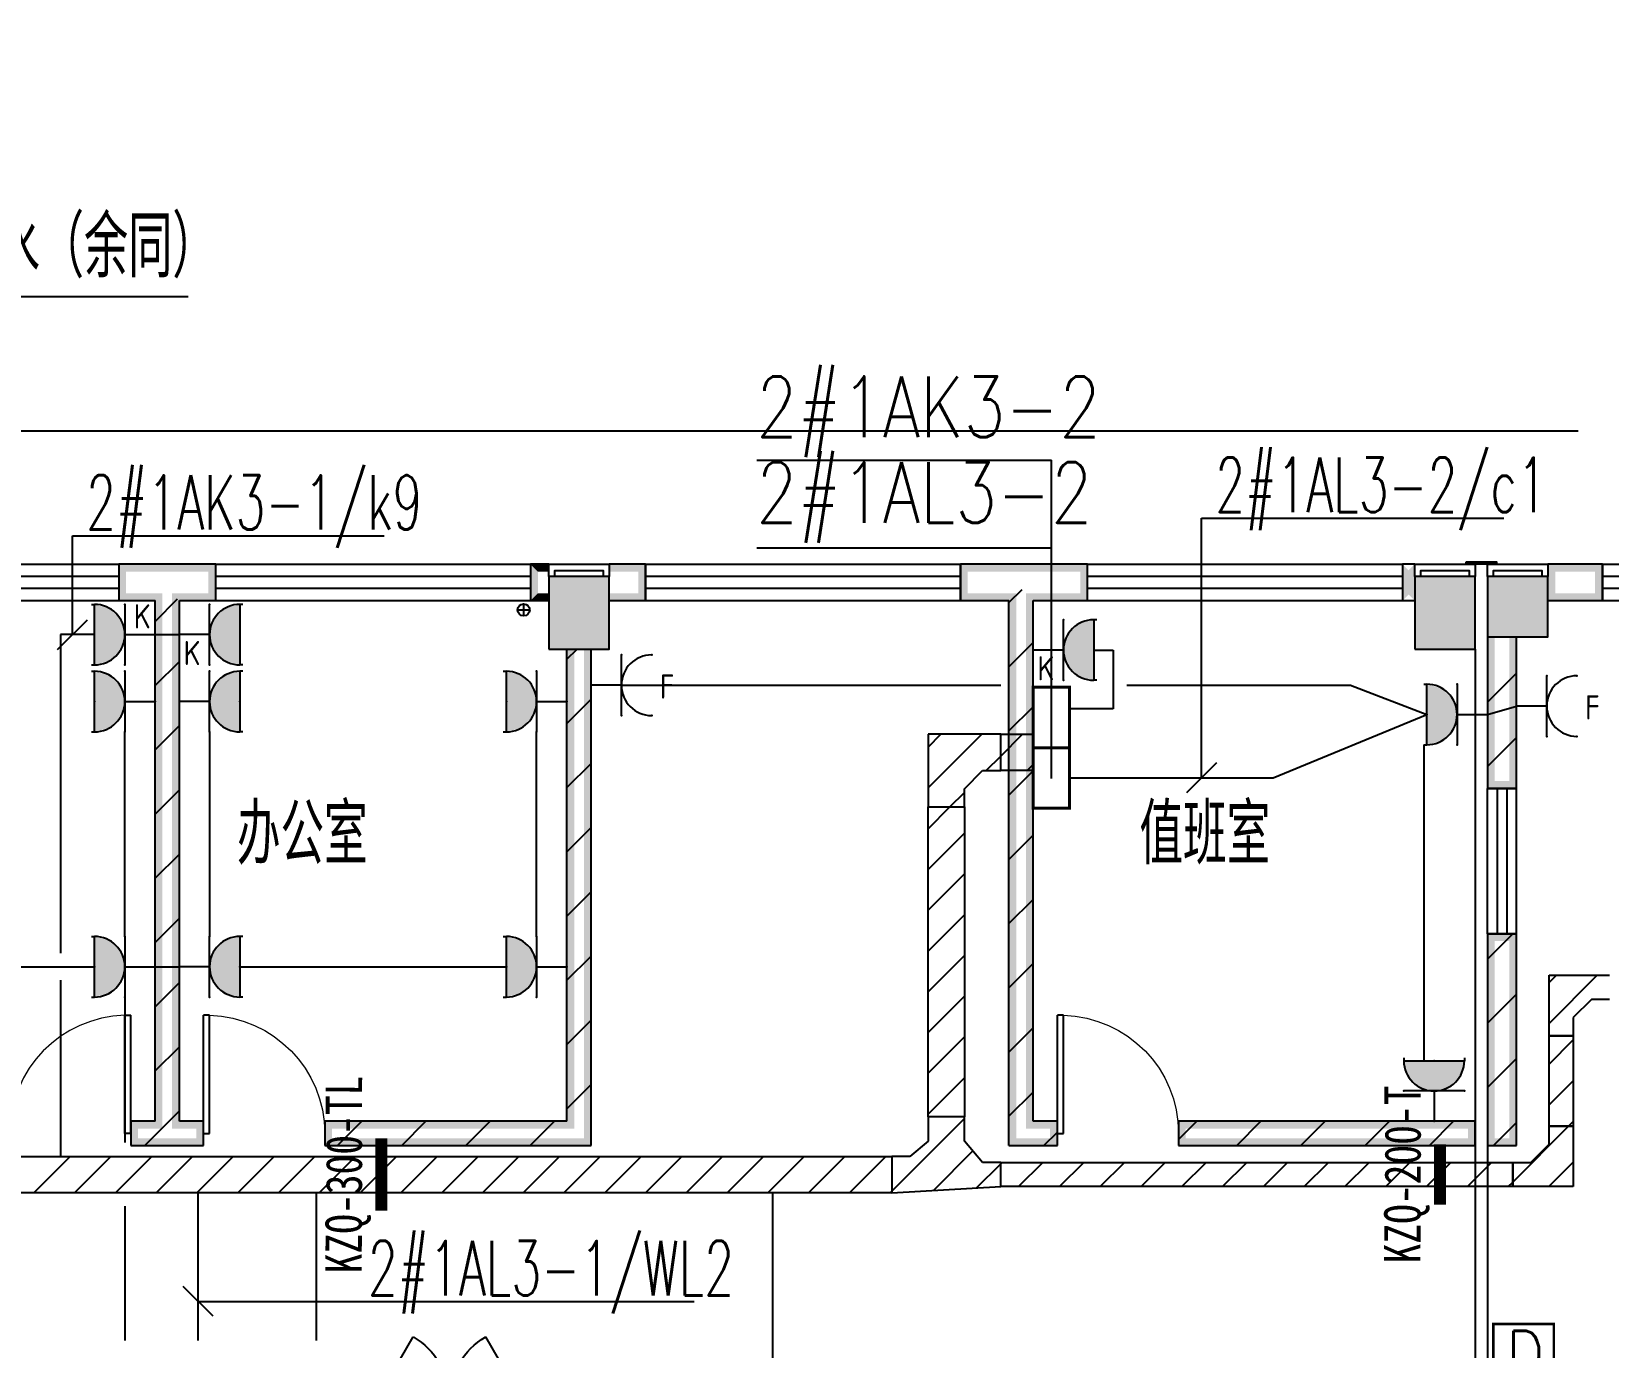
# Model space of a CAD drawing. Extents: x 101023 to 279373, y -114511 to 293844.
# Drawn here: x 169210 to 182230, y 192869 to 203738 of the extents above; entities that cross this region are included whole.
import ezdxf
from ezdxf.enums import TextEntityAlignment as Align

# ---------------------------------------------------------------- set-up
doc = ezdxf.new("R2010")
doc.units = 0
doc.header["$LTSCALE"] = 1000
doc.header["$MEASUREMENT"] = 0
for name, color, linetype in [('A-WALL-PATT', 252, 'Continuous'), ('BZ', 7, 'Continuous'), ('CABLETRAY', 3, 'Continuous'), ('COLUMN', 2, 'Continuous'), ('DIM-照明', 3, 'Continuous'), ('DIM_LEAD', 3, 'Continuous'), ('DOOR_FIRE', 4, 'Continuous'), ('EQUIP-插座', 3, 'Continuous'), ('EQUIP-消防', 3, 'Continuous'), ('EQUIP-箱柜', 3, 'Continuous'), ('PUB_HATCH', 8, 'Continuous'), ('PUB_TEXT', 7, 'Continuous'), ('PUB_WALL', 2, 'Continuous'), ('STAIR', 2, 'Continuous'), ('TEL_HATCH', 8, 'Continuous'), ('WALL', 2, 'Continuous'), ('WINDOW', 2, 'Continuous'), ('WIRE-照明', 6, 'Continuous'), ('抗震支吊架', 2, 'Continuous'), ('排水', 153, 'Continuous'), ('看线', 30, 'Continuous')]:
    doc.layers.add(name, color=color, linetype=linetype)
doc.styles.add('_TCH_DIM', font='simplex.shx', dxfattribs={"bigfont": 'gbcbig.shx'})
doc.styles.add('_TEL_ATTDEF', font='gbenor', dxfattribs={"bigfont": 'gbcbig'})
doc.styles.add('_TEL_DIM', font='simplex.shx', dxfattribs={"width": 0.8, "height": 3.5, "bigfont": 'gbcbig.shx'})
doc.styles.add('kzcad', font='', dxfattribs={"width": 0.8})
doc.styles.get("Standard").update_dxf_attribs({"font": 'simplex.shx', "width": 0.8, "bigfont": 'gbcbig.shx'})
doc.styles.get('kzcad').set_extended_font_data('SimSun')
pattern_1 = [(45, (-908016.57, -754752.9), (-265.16515, 265.16515), [])]

# ---------------------------------------------------------------- blocks, each defined once
blk = doc.blocks.new('$equip$00002810')
for p, q in [((0.5, 0.5), (-0.5, 0.5)), ((0, 0.5), (0, 0))]:
    blk.add_line(p, q)
blk.add_arc((0, 1), 0.5, 180, 0)
for p in [(-0.5, 1), (0.5, 1), (-0.5, 0.5), (0.5, 0.5), (0, 0)]:
    blk.add_point(p)
at = {"color": 7, "style": '_TEL_DIM'}
blk.add_attdef('$TEXT$', text='', height=0.4, dxfattribs=at).set_placement((0.023, 1.257), align=Align.MIDDLE_CENTER)
at = {"color": 7, "style": '_TEL_DIM', "flags": 1}
for tag in ['A', 'REMARK']:
    blk.add_attdef(tag, text='', height=0.000025, dxfattribs=at).set_placement((0, 0), align=Align.MIDDLE_CENTER)
blk = doc.blocks.new('$equip$00002755')
for p, q in [((0.5, 0.5), (-0.5, 0.5)), ((-0.5, 0.5), (-0.5, -0.5)), ((0.5, -0.5), (0.5, 0.5)), ((-0.5, -0.5), (0.5, -0.5))]:
    blk.add_line(p, q)
at = {"const_width": 0.04}
blk.add_lwpolyline([(-0.5, 0.5), (0.5, 0.5), (0.5, -0.5), (-0.5, -0.5), (-0.5, 0.5), (0.5, 0.5)], dxfattribs=at)
for p in [(0, 0.5), (-0.5, 0), (0.5, 0), (-0.027, -0.5)]:
    blk.add_point(p)
at = {"color": 7}
blk.add_attdef('$TEXT$', text='', height=0.4, dxfattribs=at).set_placement((0.026, -0.008), align=Align.MIDDLE_CENTER)
at = {"color": 7, "flags": 1}
for tag, height, p in [('A', 0.00002, (0, 0)), ('B', 0.4, (0.755, -0.254))]:
    blk.add_attdef(tag, text='', height=height, dxfattribs=at).set_placement(p, align=Align.MIDDLE_CENTER)
blk = doc.blocks.new('$equip$00001237')
for p, q in [((-0.5, 1.05), (-0.5, 1)), ((0.5, 1.05), (0.5, 1)), ((-0.5, 1), (0.5, 1)), ((0.5, 0.5), (-0.5, 0.5)), ((0, 0.5), (0, 0))]:
    blk.add_line(p, q)
blk.add_arc((0, 1), 0.5, 180, 0)
for p in [(0, 1), (-0.5, 0.5), (0.5, 0.5), (0, 0)]:
    blk.add_point(p)
for points in [[(0.433, 0.75), (-0.433, 0.75), (0.5, 1), (-0.5, 1)], [(0.25, 0.567), (-0.25, 0.567), (0.433, 0.75), (-0.433, 0.75)], [(0, 0.5), (0, 0.5), (0.25, 0.567), (-0.25, 0.567)]]:
    blk.add_solid(points)
at = {"flags": 9}
blk.add_attdef('A', (0, 0), '', height=0.00002, dxfattribs=at)
blk = doc.blocks.new('$equip$00001764')
for p, q in [((-0.5, 1.05), (-0.5, 1)), ((0.5, 1.05), (0.5, 1)), ((-0.5, 1), (0.5, 1)), ((0.5, 0.5), (-0.5, 0.5)), ((0, 0.5), (0, 0))]:
    blk.add_line(p, q)
blk.add_arc((0, 1), 0.5, 180, 0)
for p in [(-0.5, 0.5), (0.5, 0.5), (0, 0)]:
    blk.add_point(p)
for points in [[(0.433, 0.75), (-0.433, 0.75), (0.5, 1), (-0.5, 1)], [(0.25, 0.567), (-0.25, 0.567), (0.433, 0.75), (-0.433, 0.75)], [(0, 0.5), (0, 0.5), (0.25, 0.567), (-0.25, 0.567)]]:
    blk.add_solid(points)
at = {"color": 7, "style": '_TEL_DIM'}
blk.add_attdef('$TEXT$', text='', height=0.4, dxfattribs=at).set_placement((0.303, 0.211), align=Align.MIDDLE_CENTER)
at = {"color": 7, "style": '_TEL_DIM', "flags": 1}
blk.add_attdef('A', text='', height=0.00002, dxfattribs=at).set_placement((0, 0), align=Align.MIDDLE_CENTER)
blk = doc.blocks.new('ng')
at = {"layer": '排水'}
for p, q in [((345991, 781358), (346091, 781358)), ((346041, 781408), (346041, 781308))]:
    blk.add_line(p, q, dxfattribs=at)
blk.add_circle((346041, 781358), 50, dxfattribs=at)
blk = doc.blocks.new('雨水管')
at = {"layer": '排水'}
blk.add_blockref('ng', (628560, -122908), dxfattribs=at)
blk = doc.blocks.new('$WINLIB2D$00000001')
at = {"color": 0}
for points in [[(-0.5, 0.5), (-0.5, -0.5)], [(-0.5, 0.5), (0.5, 0.5)], [(0.5, -0.5), (0.5, 0.5)], [(0.5, 0.1667), (-0.5, 0.1667)], [(0.5, -0.1667), (-0.5, -0.1667)], [(-0.5, -0.5), (0.5, -0.5)]]:
    blk.add_lwpolyline(points, dxfattribs=at)
blk = doc.blocks.new('$DorLib2D$00000001')
for p, q in [((0.45, 0.975), (0.5, 0.975)), ((0.45, 0), (0.45, 0.975)), ((0.5, 0), (0.5, 0.975)), ((0.5, 0), (0.45, 0))]:
    blk.add_line(p, q)
at = {"lineweight": 13}
blk.add_arc((0.475, 0), 0.975, 91.4693, 180, dxfattribs=at)
blk = doc.blocks.new('$DorLib2D$00000231')
at = {"color": 0}
for p, q in [((-0.5, 0), (-0.25, 0.433)), ((0.5, 0), (0.25, 0.433))]:
    blk.add_line(p, q, dxfattribs=at)
for centre, start, end in [((-0.5, 0), 0, 60), ((0.5, 0), 120, 180)]:
    blk.add_arc(centre, 0.5, start, end, dxfattribs=at)
blk = doc.blocks.new('_FZH')
blk.add_lwpolyline([(-0.5, -0.5), (0.5, -0.5), (0.5, 0.5), (-0.5, 0.5)], close=True)
at = {"layer": 'PUB_HATCH'}
blk.add_solid([(-0.5, -0.5), (0.5, -0.5), (-0.5, 0.5), (0.5, 0.5)], dxfattribs=at)
blk = doc.blocks.new('A$C40CE5D7B')
at = {"layer": 'A-WALL-PATT'}
h = blk.add_hatch(dxfattribs=at)
h.set_pattern_fill('普通砖', color=256, scale=150, style=0)
h.set_pattern_definition(pattern_1)
h.paths.add_polyline_path([(54000, 28003), (54040, 28010), (54100, 28070), (54100, 32370), (54000, 32470), (53900, 32370), (53900, 28070), (53960, 28010)])
h = blk.add_hatch(dxfattribs=at)
h.set_pattern_fill('普通砖', color=256, scale=150, style=0)
h.set_pattern_definition(pattern_1)
h.paths.add_polyline_path([(60950, 27870), (61150, 28070), (61150, 32370), (61050, 32470), (60950, 32370)])
h = blk.add_hatch(dxfattribs=at)
h.set_pattern_fill('普通砖', color=256, scale=150, style=0)
h.set_pattern_definition(pattern_1)
h.paths.add_polyline_path([(65140, 32070), (64900, 32070), (64900, 30819), (65140, 30819)])
h = blk.add_hatch(dxfattribs=at)
h.set_pattern_fill('普通砖', color=256, scale=150, style=0)
h.set_pattern_definition(pattern_1)
h.paths.add_polyline_path([(57500, 31970), (57300, 31970), (57300, 28070), (57500, 27870)])
h = blk.add_hatch(dxfattribs=at)
h.set_pattern_fill('普通砖', color=256, scale=150, style=0)
h.set_pattern_definition(pattern_1)
h.paths.add_polyline_path([(65140, 27870), (65140, 29619), (64900, 29619), (64900, 27870)])
h = blk.add_hatch(dxfattribs=at)
h.set_pattern_fill('普通砖', color=256, scale=150, style=0)
h.set_pattern_definition(pattern_1)
h.paths.add_polyline_path([(53960, 28010), (53900, 28070), (53700, 28070), (53700, 27870), (54000, 27870), (54000, 28003)])
h = blk.add_hatch(dxfattribs=at)
h.set_pattern_fill('普通砖', color=256, scale=150, style=0)
h.set_pattern_definition(pattern_1)
h.paths.add_polyline_path([(57500, 27870), (57300, 28070), (55300, 28070), (55300, 27870)])
h = blk.add_hatch(dxfattribs=at)
h.set_pattern_fill('普通砖', color=256, scale=150, style=0)
h.set_pattern_definition(pattern_1)
h.paths.add_polyline_path([(61150, 28070), (60950, 27870), (61350, 27870), (61350, 28070)])
h = blk.add_hatch(dxfattribs=at)
h.set_pattern_fill('普通砖', color=256, scale=150, style=0)
h.set_pattern_definition(pattern_1)
h.paths.add_polyline_path([(64800, 28070), (62350, 28070), (62350, 27870), (64800, 27870)])
at = {"layer": 'PUB_WALL'}
for points in [[(54000, 32670), (53600, 32670), (53660, 32610), (54000, 32610)], [(53600, 32670), (53600, 32370), (53660, 32430), (53660, 32610)], [(54400, 32670), (54000, 32670), (54000, 32610), (54340, 32610)], [(54400, 32370), (54400, 32670), (54340, 32610), (54340, 32430)], [(57150, 32670), (57000, 32670), (57060, 32610), (57150, 32610)], [(57000, 32670), (57000, 32370), (57060, 32430), (57060, 32610)], [(57650, 32570), (57150, 32570), (57210, 32510), (57590, 32510)], [(57150, 32570), (57150, 31970), (57210, 32030), (57210, 32510)], [(57650, 31970), (57650, 32570), (57590, 32510), (57590, 32030)], [(57949, 32670), (57650, 32670), (57650, 32610), (57889, 32610)], [(57949, 32370), (57949, 32670), (57889, 32610), (57889, 32430)], [(61050, 32670), (60549, 32670), (60609, 32610), (61050, 32610)], [(60549, 32670), (60549, 32370), (60609, 32430), (60609, 32610)], [(61599, 32670), (61050, 32670), (61050, 32610), (61539, 32610)], [(61599, 32370), (61599, 32670), (61539, 32610), (61539, 32430)], [(64199, 32670), (64199, 32370), (64259, 32430), (64259, 32610)], [(64300, 32370), (64300, 32670), (64240, 32610), (64240, 32430)], [(64800, 32570), (64300, 32570), (64360, 32510), (64740, 32510)], [(64300, 32570), (64300, 31970), (64360, 32030), (64360, 32510)], [(64800, 31970), (64800, 32570), (64740, 32510), (64740, 32030)], [(65400, 32570), (64900, 32570), (64960, 32510), (65340, 32510)], [(64900, 32570), (64900, 32070), (64960, 32130), (64960, 32510)], [(65400, 32070), (65400, 32570), (65340, 32510), (65340, 32130)], [(65850, 32670), (65400, 32670), (65460, 32610), (65790, 32610)], [(65400, 32670), (65400, 32370), (65460, 32430), (65460, 32610)], [(65850, 32370), (65850, 32670), (65790, 32610), (65790, 32430)], [(53600, 32370), (53900, 32370), (53960, 32430), (53660, 32430)], [(53900, 28070), (53900, 32370), (53960, 32430), (53960, 28010)], [(54100, 28070), (54100, 32370), (54040, 32430), (54040, 28010)], [(54100, 32370), (54400, 32370), (54340, 32430), (54040, 32430)], [(57000, 32370), (57150, 32370), (57150, 32430), (57060, 32430)], [(57650, 32370), (57949, 32370), (57889, 32430), (57650, 32430)], [(60549, 32370), (60950, 32370), (61010, 32430), (60609, 32430)], [(60950, 27870), (60950, 32370), (61010, 32430), (61010, 27930)], [(61150, 28070), (61150, 32370), (61090, 32430), (61090, 28010)], [(61150, 32370), (61599, 32370), (61539, 32430), (61090, 32430)], [(65400, 32370), (65850, 32370), (65790, 32430), (65460, 32430)], [(57150, 31970), (57650, 31970), (57590, 32030), (57210, 32030)], [(64300, 31970), (64800, 31970), (64740, 32030), (64360, 32030)], [(64900, 32070), (65400, 32070), (65340, 32130), (64960, 32130)], [(64960, 32070), (64900, 32070), (64900, 30819), (64960, 30879)], [(65140, 32070), (65080, 32070), (65080, 30879), (65140, 30819)], [(57360, 31970), (57300, 31970), (57300, 28070), (57360, 28010)], [(57500, 31970), (57440, 31970), (57440, 27930), (57500, 27870)], [(64900, 30819), (65140, 30819), (65080, 30879), (64960, 30879)], [(65140, 29619), (64900, 29619), (64960, 29559), (65080, 29559)], [(64900, 29619), (64900, 27870), (64960, 27930), (64960, 29559)], [(65140, 27870), (65140, 29619), (65080, 29559), (65080, 27930)], [(53900, 28070), (53700, 28070), (53760, 28010), (53960, 28010)], [(53700, 28070), (53700, 27870), (53760, 27930), (53760, 28010)], [(54300, 28070), (54100, 28070), (54040, 28010), (54240, 28010)], [(54300, 27870), (54300, 28070), (54240, 28010), (54240, 27930)], [(57300, 28070), (55300, 28070), (55360, 28010), (57360, 28010)], [(55300, 28070), (55300, 27870), (55360, 27930), (55360, 28010)], [(61350, 28070), (61150, 28070), (61090, 28010), (61290, 28010)], [(61350, 27870), (61350, 28070), (61290, 28010), (61290, 27930)], [(64800, 28070), (62350, 28070), (62410, 28010), (64740, 28010)], [(62350, 28070), (62350, 27870), (62410, 27930), (62410, 28010)], [(64800, 27870), (64800, 28070), (64740, 28010), (64740, 27930)], [(53700, 27870), (54000, 27870), (54000, 27930), (53760, 27930)], [(54000, 27870), (54300, 27870), (54240, 27930), (54000, 27930)], [(55300, 27870), (57500, 27870), (57440, 27930), (55360, 27930)], [(60950, 27870), (61350, 27870), (61290, 27930), (61010, 27930)], [(62350, 27870), (64800, 27870), (64740, 27930), (62410, 27930)], [(64900, 27870), (65140, 27870), (65080, 27930), (64960, 27930)]]:
    blk.add_hatch(color=256, dxfattribs=at).paths.add_polyline_path(points)
blk.add_lwpolyline([(64725, 32690), (64975, 32690), (64975, 32670), (64725, 32670)], close=True)
for points in [[(57150, 32570), (57150, 32670), (57650, 32670), (57650, 32570)], [(57200, 32570), (57200, 32620), (57600, 32620), (57600, 32570)], [(64300, 32570), (64300, 32670), (64800, 32670), (64800, 32570)], [(64350, 32570), (64350, 32620), (64750, 32620), (64750, 32570)], [(64900, 32570), (64900, 32670), (65400, 32670), (65400, 32570)], [(64950, 32570), (64950, 32620), (65350, 32620), (65350, 32570)]]:
    blk.add_lwpolyline(points)
at = {"layer": 'DIM_LEAD'}
blk.add_line((52108, 34882), (54172, 34882), dxfattribs=at)
at = {"layer": 'WALL'}
for p, q in [((54000, 32670), (53600, 32670)), ((53600, 32670), (53600, 32370)), ((54400, 32670), (54000, 32670)), ((54400, 32370), (54400, 32670)), ((57150, 32670), (57000, 32670)), ((57000, 32670), (57000, 32370)), ((57949, 32670), (57650, 32670)), ((57949, 32370), (57949, 32670)), ((61050, 32670), (60549, 32670)), ((60549, 32670), (60549, 32370)), ((61599, 32670), (61050, 32670)), ((61599, 32370), (61599, 32670)), ((64300, 32670), (64199, 32670)), ((64199, 32670), (64199, 32370)), ((64300, 32570), (64300, 32670)), ((65850, 32670), (65400, 32670)), ((65400, 32670), (65400, 32570)), ((65850, 32370), (65850, 32670)), ((53600, 32370), (53900, 32370)), ((53900, 28070), (53900, 32370)), ((54100, 28070), (54100, 32370)), ((54100, 32370), (54400, 32370)), ((57000, 32370), (57150, 32370)), ((57650, 32370), (57949, 32370)), ((60549, 32370), (60950, 32370)), ((60950, 27870), (60950, 32370)), ((61150, 28070), (61150, 32370)), ((61150, 32370), (61599, 32370)), ((64199, 32370), (64300, 32370)), ((65400, 32370), (65850, 32370)), ((64900, 32070), (64900, 30819)), ((65140, 30819), (65140, 32070)), ((57300, 28070), (57300, 31970)), ((57500, 27870), (57500, 31970)), ((64900, 30819), (65140, 30819)), ((65140, 29619), (64900, 29619)), ((64900, 29619), (64900, 27870)), ((65140, 27870), (65140, 29619)), ((53900, 28070), (53700, 28070)), ((53700, 28070), (53700, 27870)), ((54300, 28070), (54100, 28070)), ((54300, 27870), (54300, 28070)), ((57300, 28070), (55300, 28070)), ((55300, 28070), (55300, 27870)), ((61350, 28070), (61150, 28070)), ((61350, 27870), (61350, 28070)), ((64800, 28070), (62350, 28070)), ((62350, 28070), (62350, 27870)), ((64800, 27870), (64800, 28070)), ((53700, 27870), (54000, 27870)), ((54000, 27870), (54300, 27870)), ((55300, 27870), (57500, 27870)), ((60950, 27870), (61350, 27870)), ((62350, 27870), (64800, 27870)), ((64900, 27870), (65140, 27870))]:
    blk.add_line(p, q, dxfattribs=at)
at = {"layer": '排水'}
blk.add_lwpolyline([(65650, 33770), (35150, 33770), (35150, 31770), (24050, 31770), (24050, 37070)], dxfattribs=at)
at = {"layer": '看线'}
for p, q in [((64800, 31970), (64800, 25870)), ((64900, 27870), (64900, 25870))]:
    blk.add_line(p, q, dxfattribs=at)
blk.add_blockref('雨水管', (-917658, -626157))
at = {"layer": 'COLUMN'}
for p, xscale, yscale, zscale, rotation in [((57400, 32270), 499.9999999245629, 599.9999999215361, 599.9999999215361, 359.999999981804), ((64550, 32270), 500.0000000451691, 599.999999917578, 599.999999917578, 359.9999999978922), ((65150, 32320), 499.9999997857958, 500.0000001124572, 500.0000001124572, 1.768912274085339e-08)]:
    blk.add_blockref('_FZH', p, dxfattribs=dict(at, xscale=xscale, yscale=yscale, zscale=zscale, rotation=rotation))
at = {"layer": 'DOOR_FIRE', "xscale": -1200, "yscale": 1200, "zscale": 200}
blk.add_blockref('$DorLib2D$00000231', (56330, 25770), dxfattribs=at)
at = {"layer": 'WINDOW'}
for p, xscale, yscale, zscale, rotation in [((52300, 32520), -2600, 300, 2600, 180), ((55700, 32520), -2600, 300, 2600, 180), ((62899, 32520), -2600, 300, 2600, 180), ((65020, 30219), 1200, 240, 1200, 90)]:
    blk.add_blockref('$WINLIB2D$00000001', p, dxfattribs=dict(at, xscale=xscale, yscale=yscale, zscale=zscale, rotation=rotation))
for name, p, xscale, yscale, zscale in [('$WINLIB2D$00000001', (59249, 32520), 2600, 300, 2600), ('$WINLIB2D$00000001', (68850, 32520), 6000, 300, 6000), ('$DorLib2D$00000001', (53200, 27970), 1000, 1000, 1000), ('$DorLib2D$00000001', (54800, 27970), -1000, 1000, -1000), ('$DorLib2D$00000001', (61850, 27970), -1000, 1000, -1000)]:
    blk.add_blockref(name, p, dxfattribs=dict(at, xscale=xscale, yscale=yscale, zscale=zscale))
at = {"layer": 'DIM_LEAD', "color": 7, "style": '_TCH_DIM'}
blk.add_text('散水（余同）', height=506.4, dxfattribs=at).set_placement((52219, 35040))
at = {"layer": 'PUB_TEXT'}
for s, p in [('办公室', (54575, 30191)), ('值班室', (62027, 30191))]:
    blk.add_text(s, height=500, dxfattribs=at).set_placement(p)

msp = doc.modelspace()

# ---------------------------------------------------------------- linework, layer by layer
at = {"layer": 'BZ'}
for p, q in [((175197, 200199), (177630, 200199)), ((177630, 197569), (177630, 200199)), ((175197, 199475), (177630, 199475))]:
    msp.add_line(p, q, dxfattribs=at)
at = {"layer": 'CABLETRAY'}
for p, q in [((177212, 197934), (176612, 197934)), ((176612, 197934), (176612, 197334)), ((177212, 197634), (177212, 197934)), ((177212, 197934), (177480, 197934)), ((177212, 197634), (177212, 197934)), ((177480, 197934), (177480, 197634)), ((176912, 197484), (177062, 197634)), ((177062, 197634), (177212, 197634)), ((177480, 197634), (177212, 197634)), ((176912, 197334), (176912, 197484)), ((176612, 197334), (176912, 197334)), ((176612, 194773), (176612, 197334)), ((176612, 197334), (176912, 197334)), ((176912, 197334), (176912, 194773)), ((181739, 195444), (181739, 195944)), ((181739, 195944), (182239, 195944)), ((182089, 195744), (181939, 195594)), ((182239, 195744), (182089, 195744)), ((181939, 195594), (181939, 195444)), ((181739, 194698), (181739, 195444)), ((181739, 195444), (181939, 195444)), ((181939, 195444), (181739, 195444)), ((181939, 195444), (181939, 194698)), ((176912, 194773), (176612, 194773)), ((176912, 194773), (176612, 194773)), ((176612, 194773), (176612, 194573)), ((176912, 194573), (176912, 194773)), ((181939, 194698), (181739, 194698)), ((181739, 194548), (181739, 194698)), ((181739, 194698), (181939, 194698)), ((181939, 194698), (181939, 194198)), ((176612, 194573), (176462, 194448)), ((177062, 194398), (176912, 194573)), ((181589, 194398), (181739, 194548)), ((154017, 194448), (176312, 194448)), ((176312, 194448), (176312, 194148)), ((176462, 194448), (176312, 194448)), ((176312, 194448), (176312, 194148)), ((177212, 194398), (177062, 194398)), ((177212, 194198), (177212, 194398)), ((177212, 194198), (177212, 194398)), ((177212, 194398), (181439, 194398)), ((181439, 194398), (181439, 194198)), ((181439, 194198), (181439, 194398)), ((181439, 194398), (181589, 194398)), ((176312, 194148), (154017, 194148)), ((176312, 194148), (177212, 194198)), ((181439, 194198), (177212, 194198)), ((181939, 194198), (181439, 194198))]:
    msp.add_line(p, q, dxfattribs=at)
at = {"layer": 'DIM-照明'}
for p, q in [((169424, 198633), (169672, 198880)), ((178994, 197697), (178747, 197449)), ((170709, 193127), (170461, 193374))]:
    msp.add_line(p, q, dxfattribs=at)
for points in [[(178871, 197573), (178871, 199719)], [(178871, 199719), (181366, 199719)], [(169548, 198757), (169548, 199574)], [(169548, 199574), (172121, 199574)], [(170585, 193250), (171874, 193250)], [(171874, 193250), (174680, 193250)]]:
    msp.add_lwpolyline(points, dxfattribs=at)
at = {"layer": 'EQUIP-箱柜', "const_width": 24}
for points in [[(177780, 198323), (177780, 197823), (177480, 197823), (177480, 198323)], [(177780, 197823), (177780, 197323), (177480, 197323), (177480, 197823)]]:
    msp.add_lwpolyline(points, close=True, dxfattribs=at)
at = {"layer": 'TEL_HATCH', "linetype": 'Continuous'}
for p, q in [((176612, 197828), (176718, 197934)), ((176612, 197491), (177055, 197934)), ((177212, 197754), (177392, 197934)), ((177092, 197634), (177212, 197754)), ((177429, 197634), (177480, 197685)), ((176792, 197334), (176912, 197454)), ((176612, 197154), (176792, 197334)), ((176612, 196818), (176912, 197118)), ((176612, 196481), (176912, 196781)), ((176612, 196144), (176912, 196444)), ((176612, 195807), (176912, 196107)), ((181739, 195883), (181800, 195944)), ((181739, 195546), (182137, 195944)), ((176612, 195471), (176912, 195771)), ((176612, 195134), (176912, 195434)), ((181739, 195209), (181939, 195409)), ((176612, 194797), (176912, 195097)), ((181739, 194873), (181939, 195073)), ((176312, 194160), (176912, 194760)), ((181439, 194236), (181901, 194698)), ((181901, 194698), (181939, 194736)), ((169228, 194148), (169528, 194448)), ((169565, 194148), (169865, 194448)), ((169902, 194148), (170202, 194448)), ((170238, 194148), (170538, 194448)), ((170575, 194148), (170875, 194448)), ((170912, 194148), (171212, 194448)), ((171249, 194148), (171549, 194448)), ((171585, 194148), (171885, 194448)), ((171922, 194148), (172222, 194448)), ((172259, 194148), (172559, 194448)), ((172596, 194148), (172896, 194448)), ((172932, 194148), (173232, 194448)), ((173269, 194148), (173569, 194448)), ((173606, 194148), (173906, 194448)), ((173943, 194148), (174243, 194448)), ((174279, 194148), (174579, 194448)), ((174616, 194148), (174916, 194448)), ((174953, 194148), (175253, 194448)), ((175290, 194148), (175590, 194448)), ((175626, 194148), (175926, 194448)), ((175963, 194148), (176263, 194448)), ((176656, 194167), (176981, 194493)), ((177212, 194387), (177224, 194398)), ((177360, 194198), (177560, 194398)), ((177697, 194198), (177897, 194398)), ((178034, 194198), (178234, 194398)), ((178371, 194198), (178571, 194398)), ((178707, 194198), (178907, 194398)), ((179044, 194198), (179244, 194398)), ((179381, 194198), (179581, 194398)), ((179718, 194198), (179918, 194398)), ((180054, 194198), (180254, 194398)), ((180391, 194198), (180591, 194398)), ((180728, 194198), (180928, 194398)), ((181065, 194198), (181265, 194398)), ((181738, 194198), (181939, 194399)), ((177012, 194187), (177212, 194387)), ((176300, 194148), (176312, 194160)), ((181401, 194198), (181439, 194236))]:
    msp.add_line(p, q, dxfattribs=at)
at = {"layer": 'WIRE-照明'}
for p, q in [((169730, 198757), (169449, 198757)), ((169449, 198757), (169449, 196127)), ((177980, 198630), (178141, 198630)), ((178141, 198630), (178141, 198145)), ((174080, 198339), (177214, 198339)), ((178253, 198339), (180100, 198339)), ((180100, 198339), (180730, 198097)), ((178141, 198145), (177780, 198145)), ((179461, 197573), (180730, 198097)), ((180705, 197847), (180705, 195238)), ((177780, 197573), (179461, 197573)), ((169449, 195902), (169449, 194448)), ((169980, 195764), (169980, 194561)), ((170585, 192926), (170585, 194148)), ((171563, 192926), (171563, 194148)), ((175329, 190613), (175329, 194148)), ((169980, 194036), (169980, 192926))]:
    msp.add_line(p, q, dxfattribs=at)
at = {"layer": 'WIRE-照明', "linetype": 'Continuous'}
for p, q in [((170230, 198757), (170430, 198757)), ((181230, 198097), (181470, 198167)), ((169980, 196264), (169980, 197954)), ((170680, 197954), (170680, 196264)), ((173380, 196264), (173380, 197954)), ((167530, 196014), (169730, 196014)), ((170230, 196014), (170430, 196014)), ((170930, 196014), (173130, 196014))]:
    msp.add_line(p, q, dxfattribs=at)
at = {"layer": '抗震支吊架', "color": 2, "const_width": 100}
for points in [[(172098, 193998), (172098, 194598)], [(180839, 194048), (180839, 194548)]]:
    msp.add_lwpolyline(points, dxfattribs=at)

# ---------------------------------------------------------------- block references
at = {"layer": 'EQUIP-插座'}
ref = msp.add_blockref('$equip$00001764', (170230, 198757), dxfattribs=dict(at, xscale=500, yscale=500, zscale=500, rotation=90))
ref.add_attrib('$TEXT$', 'K', dxfattribs={"layer": '0', "color": 7, "height": 200, "style": '_TEL_ATTDEF'}).set_placement((170124, 198908), align=Align.MIDDLE_CENTER)
ref = msp.add_blockref('$equip$00001764', (170430, 198757), dxfattribs=dict(at, xscale=500, yscale=500, zscale=500, rotation=270))
ref.add_attrib('$TEXT$', 'K', dxfattribs={"layer": '0', "color": 7, "height": 200, "style": '_TEL_ATTDEF'}).set_placement((170535, 198605), align=Align.MIDDLE_CENTER)
ref = msp.add_blockref('$equip$00001764', (177480, 198630), dxfattribs=dict(at, xscale=500, yscale=500, zscale=500, rotation=270))
ref.add_attrib('$TEXT$', 'K', dxfattribs={"layer": '0', "color": 7, "height": 200, "style": '_TEL_ATTDEF'}).set_placement((177585, 198479), align=Align.MIDDLE_CENTER)
ref = msp.add_blockref('$equip$00002810', (173830, 198339), dxfattribs=dict(at, xscale=500, yscale=500, zscale=500, rotation=269.9999999999997))
ref.add_attrib('$TEXT$', 'F', dxfattribs={"layer": '0', "color": 7, "height": 200, "style": '_TEL_ATTDEF'}).set_placement((174458, 198328), align=Align.MIDDLE_CENTER)
at = {"layer": 'EQUIP-插座', "xscale": 500, "yscale": 500, "zscale": 500}
for p, rotation in [((170230, 198204), 90), ((170430, 198204), 270), ((173630, 198204), 90), ((181230, 198097), 90), ((170230, 196014), 89.99999999999999), ((170430, 196014), 270), ((173630, 196014), 90)]:
    msp.add_blockref('$equip$00001237', p, dxfattribs=dict(at, rotation=rotation))
at = {"layer": 'EQUIP-插座'}
ref = msp.add_blockref('$equip$00002810', (181470, 198167), dxfattribs=dict(at, xscale=500, yscale=500, zscale=500, rotation=269.9999999999997))
ref.add_attrib('$TEXT$', 'F', dxfattribs={"layer": '0', "color": 7, "height": 200, "style": '_TEL_ATTDEF'}).set_placement((182098, 198156), align=Align.MIDDLE_CENTER)
at = {"layer": 'EQUIP-插座', "xscale": 500, "yscale": 500, "zscale": 500}
msp.add_blockref('$equip$00001237', (180790, 194738), dxfattribs=at)
at = {"layer": 'EQUIP-消防', "ltscale": 5}
ref = msp.add_blockref('$equip$00002755', (181529, 192813), dxfattribs=dict(at, xscale=500, yscale=500, zscale=500))
ref.add_attrib('$TEXT$', 'D', dxfattribs={"layer": '0', "color": 7, "height": 350}).set_placement((181542, 192832), align=Align.MIDDLE_CENTER)
at = {"layer": 'STAIR'}
msp.add_blockref('A$C40CE5D7B', (116330, 166668), dxfattribs=at)

# ---------------------------------------------------------------- texts
at = {"layer": 'BZ', "style": '_TEL_DIM', "width": 0.8}
for s, p in [('2#1AK3-2', (175192, 200389)), ('2#1AL3-2', (175192, 199681))]:
    msp.add_text(s, height=500, dxfattribs=at).set_placement(p)
at = {"layer": 'DIM-照明', "color": 7, "style": '_TEL_DIM', "width": 0.64}
for s, p in [('2#1AL3-2/c1', (178983, 199769)), ('2#1AK3-1/k9', (169660, 199624)), ('2#1AL3-1/WL2', (171986, 193300))]:
    msp.add_text(s, height=450, dxfattribs=at).set_placement(p)
at = {"layer": '抗震支吊架', "color": 2, "style": 'kzcad', "width": 0.8}
for s, p in [('KZQ-300-TL', (171938, 194298)), ('KZQ-200-T', (180679, 194298))]:
    msp.add_text(s, height=300, rotation=89.8854, dxfattribs=at).set_placement(p, align=Align.CENTER)

doc.saveas('drawing.dxf')
